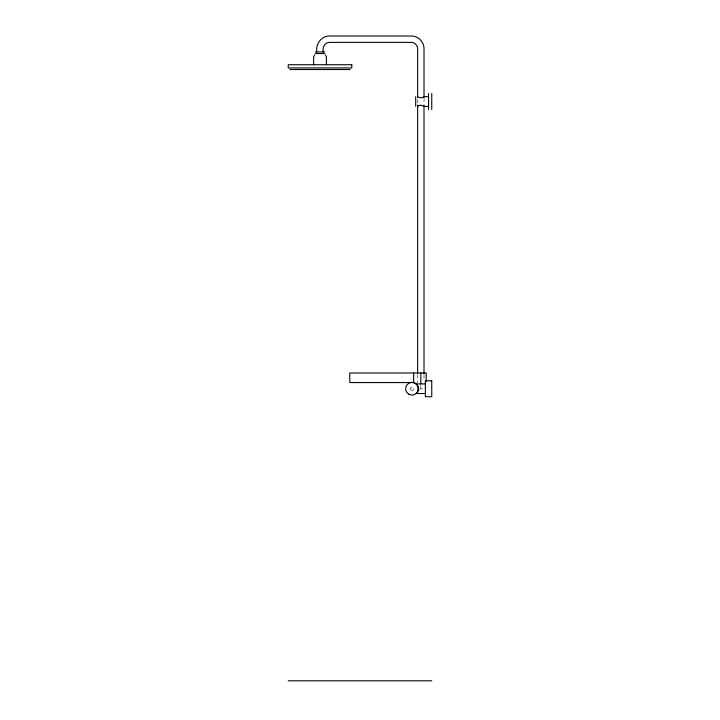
<?xml version="1.0" encoding="UTF-8"?>
<svg xmlns="http://www.w3.org/2000/svg" width="720" height="720" viewBox="0 0 720 720"><rect width="100%" height="100%" fill="white"/><g stroke="black" fill="none" stroke-linecap="round" stroke-linejoin="round"><path stroke-width="0.54" stroke-dasharray="3.6 2.7" d="M419.112 388.944L423.513 388.944M424.017 98.127L424.017 104.877M424.017 374.697L424.017 380.313M420.822 384.687L420.822 388.944M417.636 99.432L417.636 103.932M417.636 374.697L417.636 382.563M410.868 389.862A1.593 1.593 0 0 0 413.532 389.133A1.593 1.593 0 0 0 411.57 387.189A1.593 1.593 0 0 0 410.868 389.862"/><path stroke-width="1.08" d="M314.577 54.837L313.659 57.078L313.641 64.728M417.744 96.858C420.408 99.504 425.088 95.517 428.553 96.75M417.744 106.155C420.471 103.446 425.025 107.604 428.553 106.272M315.243 51.957L324.819 51.957M315.243 53.559L324.819 53.559M289.854 69.516L350.199 69.516M425.367 393.516L416.151 393.516C420.03 390.501 418.41 383.652 413.64 382.563L349.803 382.563L349.803 372.987L426.204 372.987L426.204 381.501M416.151 383.94L425.367 383.94M288.252 680.805L431.748 680.805M325.485 54.837L326.403 57.078L326.412 64.728M431.748 93.537L431.748 109.494M428.553 93.537L428.553 109.494M424.017 97.002L424.017 48.663C424.107 41.913 418.104 35.91 411.354 36L329.499 36C321.318 35.838 315.432 44.208 316.836 51.957M424.017 106.002L424.017 373.572M420.822 372.987L420.822 383.625M417.636 97.182L417.636 48.879C417.744 45.387 414.63 42.273 411.147 42.381L329.715 42.381C324.792 42.201 322.191 47.655 323.217 51.957M417.636 105.048L417.636 373.572M415.683 96.75L415.683 106.272M413.64 372.987L413.64 382.563M351.81 64.728L288.252 64.728L288.252 67.923L351.81 67.923L351.81 64.728M431.748 380.745L425.367 380.745L425.367 396.711L431.748 396.711L431.748 380.745M408.798 394.254A6.381 6.381 0 0 0 418.374 388.728A6.381 6.381 0 0 0 408.798 383.202A6.381 6.381 0 0 0 408.798 394.254"/></g></svg>
